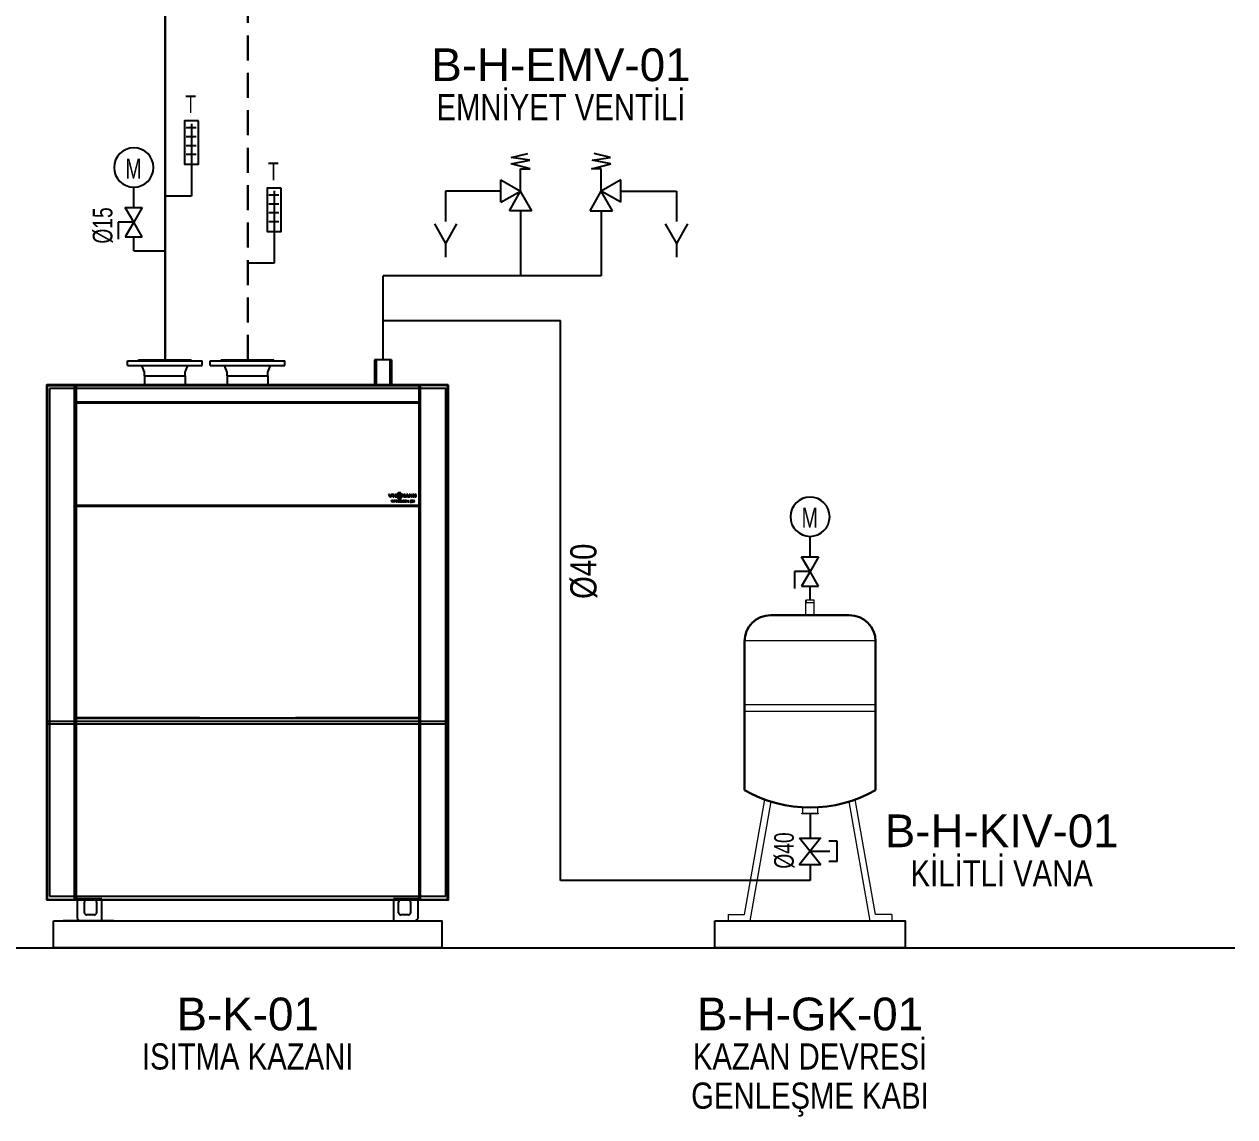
# Model space of a CAD drawing. Header units: centimetres. Extents: x 138114 to 163114, y -131897 to -111897.
# Drawn here: x 149197 to 150121, y -117625 to -116791 of the extents above; entities that cross this region are included whole.
import ezdxf
from ezdxf.enums import TextEntityAlignment as Align

# ---------------------------------------------------------------- set-up
doc = ezdxf.new("R2010")
doc.units = ezdxf.units.CM
doc.header["$LTSCALE"] = 1.5
doc.linetypes.add('DASHED', pattern=[19.05, 12.7, -6.35])
doc.layers.add('T-CIHAZ', color=101, linetype='Continuous', lineweight=30)
doc.layers.add('T-ISITMA', color=1, linetype='Continuous', lineweight=30)
for name, color, linetype in [('T-CIHAZ-NO', 62, 'Continuous'), ('T-TEXT', 85, 'Continuous'), ('T-VANA', 135, 'Continuous'), ('T-VANA-TEXT', 63, 'Continuous')]:
    doc.layers.add(name, color=color, linetype=linetype)
doc.styles.add('ARIAL', font='arial.ttf', dxfattribs={"width": 0.85})
doc.styles.add('ROMANS', font='arial.ttf', dxfattribs={"width": 0.7})
doc.styles.get("Standard").update_dxf_attribs({"font": 'arial.ttf'})

# ---------------------------------------------------------------- blocks, each defined once
blk = doc.blocks.new('A$C1EB272A8')
for p, q in [((5.52, 55.59), (-4.29, 57.9)), ((-5.73, 48.79), (5.63, 51.65)), ((-5.52, 53.94), (5.52, 55.59)), ((5.63, 51.65), (-5.52, 53.94)), ((0, 48.79), (-5.73, 48.79)), ((0, 35.54), (0, 48.79)), ((11.67, 42.15), (0, 35.54)), ((11.67, 28.93), (11.67, 42.15)), ((-6.61, 23.87), (0, 35.54)), ((11.67, 28.93), (0, 35.54)), ((6.61, 23.87), (0, 35.54)), ((11.67, 35.54), (44.65, 35.54)), ((44.65, 35.54), (44.65, 17.5)), ((-6.61, 23.87), (6.61, 23.87)), ((0, 23.87), (0, 0)), ((38.04, 15.98), (44.65, 4.31)), ((51.26, 15.98), (44.65, 4.31)), ((44.65, 4.31), (44.65, -3.81))]:
    blk.add_line(p, q)
blk = doc.blocks.new('trmmtr')
at = {"layer": 'T-VANA'}
for p, q in [((30.5, 65), (21, 65)), ((25.9, 69), (25.9, 0)), ((30.5, 56.5), (21, 56.5)), ((30.5, 48), (21, 48)), ((30.5, 39.5), (21, 39.5)), ((25.9, 0), (0, 0))]:
    blk.add_line(p, q, dxfattribs=at)
blk.add_lwpolyline([(32.5, 71.8), (19.2, 71.8), (19.2, 30.3), (32.5, 30.3)], close=True, dxfattribs=at)
at = {"layer": 'T-VANA', "style": 'ROMANS', "width": 0.7}
blk.add_text('T', height=17, dxfattribs=at).set_placement((20.1, 79.2))
blk = doc.blocks.new('gfdbfcg vf')
for p, q in [((0, 33.05), (0, 48.62)), ((-6.5, 33.05), (0, 21.79)), ((6.5, 33.05), (-6.5, 33.05)), ((0, 21.79), (6.5, 33.05)), ((-6.5, 10.54), (0, 21.79)), ((0, 21.79), (6.5, 10.54)), ((0, 21.79), (11.91, 21.79)), ((11.91, 21.79), (11.91, 8.78)), ((6.5, 10.54), (-6.5, 10.54)), ((0, 0), (0, 10.54))]:
    blk.add_line(p, q)
blk.add_circle((0, 63.64), 15.02)
at = {"style": 'ROMANS', "text_generation_flag": 4, "width": 0.7}
blk.add_text('M', height=15.31, rotation=180, dxfattribs=at).set_placement((6.46, 55.14))
blk = doc.blocks.new('UÖGYYNDBFGDVS')
at = {"color": 253, "lineweight": 18}
for p, q in [((0, 9.48), (-3.27, 9.48)), ((-3.27, 0), (-3.27, 9.48)), ((1.57, 9.48), (-3.27, 9.48)), ((-2.94, 9.48), (-3.27, 8.91)), ((-3.14, 11.53), (-3.25, 11.43)), ((1.56, 11.43), (-3.25, 11.43)), ((-3.25, 9.48), (-3.25, 11.43)), ((1.51, 11.53), (-3.14, 11.53)), ((-2.94, 11.53), (-2.94, 11.43)), ((-2.94, 11.43), (-2.94, 9.48)), ((1.41, 9.48), (-2.94, 9.48)), ((3.27, 9.48), (0, 9.48)), ((3.14, 11.53), (1.51, 11.53)), ((3.25, 11.43), (1.56, 11.43)), ((3.27, 9.48), (1.57, 9.48)), ((2.94, 11.53), (2.94, 11.43)), ((2.94, 11.43), (2.94, 9.48)), ((2.94, 9.48), (3.27, 8.91)), ((3.14, 11.53), (3.25, 11.43)), ((3.25, 9.48), (3.25, 11.43)), ((3.27, 0), (3.27, 9.48)), ((50, -19.54), (-50, -19.54)), ((50, -68.42), (-50, -68.42)), ((50, -73.42), (-50, -73.42)), ((-50, -228.4), (-34.58, -140.7)), ((-45.8, -233.4), (-29.79, -142.32)), ((-5.65, -146.84), (-5.65, -151.07)), ((5.65, -146.84), (5.65, -151.07)), ((45.8, -233.4), (29.79, -142.32)), ((50, -228.4), (34.58, -140.7)), ((-62.53, -228.4), (-62.53, -233.4)), ((-62.53, -228.4), (-50, -228.4)), ((62.53, -228.4), (50, -228.4)), ((62.53, -228.4), (62.53, -233.4)), ((-62.53, -233.4), (-45.8, -233.4)), ((62.53, -233.4), (45.8, -233.4))]:
    blk.add_line(p, q, dxfattribs=at)
for p, q in [((30, 0), (-30, 0)), ((-50, -20), (-50, -133.51)), ((50, -20), (50, -133.51))]:
    blk.add_line(p, q)
blk.add_lwpolyline([(-6.26, -151.07), (6.26, -151.07), (6.26, -151.73), (-6.26, -151.73)], close=True, dxfattribs=at)
for centre, radius, start, end in [((-30, -20), 20, 90, 180), ((30, -20), 20, 0, 90), ((0, -46.42), 100.42, 240.13926, 299.86074)]:
    blk.add_arc(centre, radius, start, end)
blk = doc.blocks.new('A$C538C06E0')
at = {"ltscale": 0.2}
for p, q in [((3.4, 31.1), (26.6, 31.1)), ((3.4, 31.1), (3.4, 21.4)), ((26.6, 31.1), (26.6, 21.4)), ((15, 0), (15, 22.6))]:
    blk.add_line(p, q, dxfattribs=at)
blk.add_lwpolyline([(30, -12), (30, 12), (0, -12), (0, 12)], close=True)
blk = doc.blocks.new('A$C622B0F86')
for p, q in [((0, 0.2203), (0, 0.3241)), ((-0.0433, 0.2203), (0, 0.1453)), ((0.0433, 0.2203), (-0.0433, 0.2203)), ((0, 0.1453), (0.0433, 0.2203)), ((-0.0433, 0.0703), (0, 0.1453)), ((0, 0.1453), (0.0433, 0.0703)), ((0, 0.1453), (0.0794, 0.1453)), ((0.0794, 0.1453), (0.0794, 0.0586)), ((0.0433, 0.0703), (-0.0433, 0.0703)), ((0, 0), (0, 0.0703))]:
    blk.add_line(p, q)
blk.add_circle((0, 0.4243), 0.1001)
at = {"style": 'ROMANS', "text_generation_flag": 4, "width": 0.7}
blk.add_text('M', height=0.1021, rotation=180, dxfattribs=at).set_placement((0.0431, 0.3676))
blk = doc.blocks.new('A$C7E5C2832')
at = {"layer": 'T-VANA', "xscale": 1.5, "yscale": 1.5, "zscale": 1.5}
blk.add_blockref('A$C622B0F86', (0, 0), dxfattribs=at)
blk = doc.blocks.new('JNESRT')
at = {"color": 253, "lineweight": 25}
for p, q in [((-91.57, 423.95), (-91.57, 427.48)), ((-91.57, 427.48), (-34.65, 427.48)), ((-83.17, 427.48), (-83.17, 428.29)), ((-83.17, 428.29), (-43.05, 428.29)), ((-83.17, 427.48), (-83.17, 427.48)), ((-69.65, 428.29), (-65.99, 428.29)), ((-65.99, 428.29), (-63.11, 428.29)), ((-63.11, 428.29), (-60.22, 428.29)), ((-60.22, 428.29), (-56.56, 428.29)), ((-43.05, 427.48), (-43.05, 428.29)), ((-43.05, 427.48), (-43.05, 427.48)), ((-34.65, 423.95), (-34.65, 427.48)), ((-28.46, 423.95), (-28.46, 427.48)), ((-28.46, 427.48), (28.46, 427.48)), ((-20.06, 427.48), (-20.06, 428.29)), ((-20.06, 428.29), (20.06, 428.29)), ((-20.06, 427.48), (-20.06, 427.48)), ((-6.55, 428.29), (-2.89, 428.29)), ((-2.89, 428.29), (0, 428.29)), ((0, 428.29), (2.89, 428.29)), ((2.89, 428.29), (6.55, 428.29)), ((20.06, 427.48), (20.06, 428.29)), ((20.06, 427.48), (20.06, 427.48)), ((28.46, 423.95), (28.46, 427.48)), ((96.86, 428.29), (96.86, 408.77)), ((109.95, 428.29), (96.86, 428.29)), ((98.11, 428.29), (98.11, 408.77)), ((108.7, 428.29), (108.7, 408.77)), ((109.95, 428.29), (109.95, 408.77)), ((-91.57, 423.95), (-34.65, 423.95)), ((-81.84, 423.95), (-81.84, 423.95)), ((-78.6, 418.8), (-80.73, 423.95)), ((-78.6, 416.09), (-78.6, 418.8)), ((-78.6, 416.09), (-47.62, 416.09)), ((-78.6, 416.09), (-78.6, 409.32)), ((-76.96, 423.95), (-76.96, 423.95)), ((-49.25, 423.95), (-49.25, 423.95)), ((-47.62, 418.8), (-45.49, 423.95)), ((-47.62, 416.09), (-47.62, 418.8)), ((-47.62, 416.09), (-47.62, 409.32)), ((-44.38, 423.95), (-44.38, 423.95)), ((-28.46, 423.95), (28.46, 423.95)), ((-18.73, 423.95), (-18.73, 423.95)), ((-15.49, 418.8), (-17.62, 423.95)), ((-15.49, 416.09), (-15.49, 418.8)), ((-15.49, 416.09), (15.49, 416.09)), ((-15.49, 416.09), (-15.49, 409.32)), ((-13.85, 423.95), (-13.85, 423.95)), ((13.85, 423.95), (13.85, 423.95)), ((15.49, 418.8), (17.62, 423.95)), ((15.49, 416.09), (15.49, 418.8)), ((15.49, 416.09), (15.49, 409.32)), ((18.73, 423.95), (18.73, 423.95)), ((-153.15, 409.32), (-152.61, 408.77)), ((-152.61, 15.99), (-152.61, 408.77)), ((-152.61, 408.77), (-131.47, 408.77)), ((-132.01, 409.32), (-131.47, 408.77)), ((-132.01, 15.99), (-132.01, 409.32)), ((-131.47, 408.77), (-130.93, 409.32)), ((-131.47, 408.77), (-131.47, 15.99)), ((-131.47, 408.77), (-17.41, 408.77)), ((-131.47, 15.99), (-131.47, 408.77)), ((-130.93, 409.32), (-130.93, 396.31)), ((-80.52, 408.77), (-45.69, 408.77)), ((-78.6, 409.32), (-78.6, 408.77)), ((-58.03, 408.77), (-58.03, 409.32)), ((-47.62, 409.32), (-47.62, 408.77)), ((-17.41, 408.77), (17.41, 408.77)), ((-15.49, 409.32), (-15.49, 408.77)), ((5.08, 408.77), (5.08, 409.32)), ((15.49, 409.32), (15.49, 408.77)), ((17.41, 408.77), (131.47, 408.77)), ((130.93, 409.32), (131.47, 408.77)), ((130.93, 396.31), (130.93, 409.32)), ((132.01, 409.32), (131.47, 408.77)), ((152.61, 408.77), (131.47, 408.77)), ((131.47, 408.77), (131.47, 15.99)), ((131.47, 408.77), (131.47, 15.99)), ((132.01, 15.99), (132.01, 409.32)), ((153.15, 409.32), (152.61, 408.77)), ((152.61, 15.99), (152.61, 408.77)), ((-151.28, 406.4), (-151.28, 152.14)), ((151.28, 406.4), (-151.28, 406.4)), ((151.28, 152.14), (151.28, 406.4)), ((-130.93, 396.31), (-131.47, 395.76)), ((-131.47, 395.76), (-130.93, 395.22)), ((-131.47, 395.76), (131.47, 395.76)), ((-130.93, 396.31), (130.93, 396.31)), ((-130.93, 395.22), (-130.93, 317.35)), ((130.93, 395.22), (-130.93, 395.22)), ((131.47, 395.76), (130.93, 396.31)), ((130.93, 395.22), (131.47, 395.76)), ((130.93, 317.35), (130.93, 395.22)), ((108.44, 325.64), (107.55, 325.64)), ((107.55, 325.64), (108.63, 323.65)), ((109.07, 324.36), (108.44, 325.64)), ((108.63, 323.65), (109.52, 323.65)), ((109.72, 325.64), (109.07, 324.36)), ((109.52, 323.65), (110.57, 325.64)), ((110.57, 325.64), (109.72, 325.64)), ((110.89, 325.64), (110.89, 323.65)), ((111.64, 325.64), (110.89, 325.64)), ((110.89, 323.65), (111.64, 323.65)), ((111.64, 323.65), (111.64, 325.64)), ((114.41, 325.64), (112.32, 325.64)), ((112.32, 325.64), (112.32, 323.65)), ((112.32, 323.65), (114.48, 323.65)), ((113.04, 324.91), (113.04, 325.15)), ((113.04, 325.15), (114.41, 325.15)), ((114.17, 324.91), (113.04, 324.91)), ((113.04, 324.19), (113.04, 324.46)), ((113.04, 324.46), (114.17, 324.46)), ((114.48, 324.19), (113.04, 324.19)), ((114.17, 324.46), (114.17, 324.91)), ((114.41, 325.15), (114.41, 325.64)), ((114.48, 323.65), (114.48, 324.19)), ((116.38, 325.33), (114.76, 325.33)), ((114.76, 325.33), (114.76, 324.77)), ((114.76, 324.77), (116.47, 324.77)), ((117.06, 326.85), (115.37, 326.85)), ((115.37, 325.56), (116.38, 325.56)), ((117.06, 324.46), (115.37, 324.46)), ((115.47, 326.32), (117.06, 326.32)), ((116.47, 326.09), (115.47, 326.09)), ((115.47, 323.92), (117.06, 323.92)), ((116.47, 323.69), (115.47, 323.69)), ((117.06, 326.32), (117.06, 326.85)), ((117.06, 323.92), (117.06, 324.46)), ((118.57, 325.64), (117.54, 325.64)), ((117.54, 325.64), (117.54, 323.65)), ((117.54, 323.65), (118.22, 323.65)), ((118.22, 323.65), (118.22, 324.71)), ((118.22, 324.71), (118.68, 323.65)), ((118.92, 324.75), (118.57, 325.64)), ((118.68, 323.65), (119.15, 323.65)), ((119.27, 325.64), (118.92, 324.75)), ((119.15, 323.65), (119.64, 324.77)), ((120.28, 325.64), (119.27, 325.64)), ((119.64, 324.77), (119.64, 323.65)), ((119.64, 323.65), (120.28, 323.65)), ((120.28, 323.65), (120.28, 325.64)), ((121.42, 325.64), (120.41, 323.65)), ((120.41, 323.65), (121.22, 323.65)), ((121.22, 323.65), (121.41, 324)), ((121.41, 324), (122.26, 324)), ((122.26, 325.64), (121.42, 325.64)), ((121.59, 324.53), (121.83, 324.98)), ((122.08, 324.53), (121.59, 324.53)), ((121.83, 324.98), (122.08, 324.53)), ((123.26, 323.65), (122.26, 325.64)), ((122.26, 324), (122.45, 323.65)), ((122.45, 323.65), (123.26, 323.65)), ((124.22, 325.64), (123.47, 325.64)), ((123.47, 325.64), (123.47, 323.65)), ((123.47, 323.65), (124.22, 323.65)), ((125.07, 324.65), (124.22, 325.64)), ((124.22, 324.66), (125.06, 323.65)), ((124.22, 323.65), (124.22, 324.66)), ((125.06, 323.65), (125.8, 323.65)), ((125.8, 325.64), (125.07, 325.64)), ((125.07, 325.64), (125.07, 324.65)), ((125.8, 323.65), (125.8, 325.64)), ((127.15, 325.64), (126.4, 325.64)), ((126.4, 325.64), (126.4, 323.65)), ((126.4, 323.65), (127.15, 323.65)), ((128.01, 324.65), (127.15, 325.64)), ((127.15, 324.66), (128, 323.65)), ((127.15, 323.65), (127.15, 324.66)), ((128, 323.65), (128.73, 323.65)), ((128.73, 325.64), (128.01, 325.64)), ((128.01, 325.64), (128.01, 324.65)), ((128.73, 323.65), (128.73, 325.64)), ((-131.47, 316.81), (-130.93, 317.35)), ((-131.47, 316.81), (131.47, 316.81)), ((-130.93, 316.27), (-131.47, 316.81)), ((-130.93, 317.35), (130.93, 317.35)), ((130.93, 316.27), (-130.93, 316.27)), ((-130.93, 316.27), (-130.93, 155.64)), ((109.87, 321.09), (110.05, 321.09)), ((110.34, 319.62), (109.87, 321.09)), ((110.05, 321.09), (110.43, 319.94)), ((110.52, 319.62), (110.34, 319.62)), ((110.43, 319.94), (110.76, 321.09)), ((110.94, 321.09), (110.52, 319.62)), ((110.76, 321.09), (110.94, 321.09)), ((111.24, 321.09), (111.41, 321.09)), ((111.24, 319.62), (111.24, 321.09)), ((111.41, 319.62), (111.24, 319.62)), ((111.41, 321.09), (111.41, 319.62)), ((111.83, 321.1), (112.93, 321.1)), ((111.83, 320.91), (111.83, 321.1)), ((112.27, 320.91), (111.83, 320.91)), ((112.27, 319.62), (112.27, 320.91)), ((112.45, 319.62), (112.27, 319.62)), ((112.45, 320.91), (112.45, 319.62)), ((112.93, 320.91), (112.45, 320.91)), ((112.93, 321.1), (112.93, 320.91)), ((113.16, 320.41), (113.17, 320.46)), ((113.16, 320.36), (113.16, 320.41)), ((113.16, 320.32), (113.16, 320.36)), ((113.16, 320.26), (113.16, 320.32)), ((113.17, 320.21), (113.16, 320.26)), ((113.17, 320.52), (113.18, 320.57)), ((113.17, 320.46), (113.17, 320.52)), ((113.18, 320.16), (113.17, 320.21)), ((113.18, 320.57), (113.19, 320.62)), ((113.19, 320.11), (113.18, 320.16)), ((113.19, 320.62), (113.2, 320.66)), ((113.2, 320.06), (113.19, 320.11)), ((113.2, 320.66), (113.22, 320.71)), ((113.22, 320.02), (113.2, 320.06)), ((113.22, 320.71), (113.24, 320.76)), ((113.24, 319.97), (113.22, 320.02)), ((113.24, 320.76), (113.26, 320.8)), ((113.26, 319.93), (113.24, 319.97)), ((113.26, 320.8), (113.28, 320.84)), ((113.28, 319.89), (113.26, 319.93)), ((113.28, 320.84), (113.3, 320.87)), ((113.31, 319.85), (113.28, 319.89)), ((113.3, 320.87), (113.33, 320.92)), ((113.34, 319.81), (113.31, 319.85)), ((113.33, 320.92), (113.37, 320.96)), ((113.34, 320.47), (113.35, 320.52)), ((113.34, 320.41), (113.34, 320.47)), ((113.34, 320.36), (113.34, 320.41)), ((113.34, 320.3), (113.34, 320.36)), ((113.34, 320.25), (113.34, 320.3)), ((113.35, 320.2), (113.34, 320.25)), ((113.37, 319.77), (113.34, 319.81)), ((113.35, 320.52), (113.36, 320.57)), ((113.36, 320.15), (113.35, 320.2)), ((113.36, 320.57), (113.37, 320.62)), ((113.37, 320.1), (113.36, 320.15)), ((113.37, 320.96), (113.4, 321)), ((113.37, 320.62), (113.38, 320.66)), ((113.39, 320.05), (113.37, 320.1)), ((113.41, 319.73), (113.37, 319.77)), ((113.38, 320.66), (113.4, 320.71)), ((113.41, 320.01), (113.39, 320.05)), ((113.4, 321), (113.44, 321.03)), ((113.4, 320.71), (113.42, 320.75)), ((113.43, 319.98), (113.41, 320.01)), ((113.45, 319.7), (113.41, 319.73)), ((113.42, 320.75), (113.45, 320.8)), ((113.42, 320.75), (113.42, 320.75)), ((113.46, 319.93), (113.43, 319.98)), ((113.44, 321.03), (113.48, 321.05)), ((113.45, 320.8), (113.48, 320.84)), ((113.49, 319.68), (113.45, 319.7)), ((113.49, 319.89), (113.46, 319.93)), ((113.48, 321.05), (113.52, 321.08)), ((113.48, 320.84), (113.52, 320.87)), ((113.53, 319.86), (113.49, 319.89)), ((113.53, 319.66), (113.49, 319.68)), ((113.52, 321.08), (113.56, 321.09)), ((113.52, 320.87), (113.56, 320.9)), ((113.57, 319.84), (113.53, 319.86)), ((113.57, 319.64), (113.53, 319.66)), ((113.56, 321.09), (113.61, 321.1)), ((113.56, 320.9), (113.6, 320.91)), ((113.61, 319.82), (113.57, 319.84)), ((113.62, 319.63), (113.57, 319.64)), ((113.6, 320.91), (113.64, 320.93)), ((113.61, 321.1), (113.65, 321.11)), ((113.66, 319.81), (113.61, 319.82)), ((113.67, 319.62), (113.62, 319.63)), ((113.64, 320.93), (113.69, 320.93)), ((113.65, 321.11), (113.69, 321.11)), ((113.71, 319.8), (113.66, 319.81)), ((113.71, 319.62), (113.67, 319.62)), ((113.69, 321.11), (113.74, 321.11)), ((113.69, 320.93), (113.72, 320.93)), ((113.76, 319.8), (113.71, 319.8)), ((113.76, 319.62), (113.71, 319.62)), ((113.72, 320.93), (113.76, 320.92)), ((113.74, 321.11), (113.79, 321.1)), ((113.76, 320.92), (113.81, 320.91)), ((113.81, 319.81), (113.76, 319.8)), ((113.81, 319.63), (113.76, 319.62)), ((113.79, 321.1), (113.83, 321.09)), ((113.81, 320.91), (113.85, 320.89)), ((113.85, 319.83), (113.81, 319.81)), ((113.85, 319.64), (113.81, 319.63)), ((113.83, 321.09), (113.88, 321.08)), ((113.85, 320.89), (113.89, 320.86)), ((113.89, 319.85), (113.85, 319.83)), ((113.89, 319.65), (113.85, 319.64)), ((113.88, 321.08), (113.92, 321.05)), ((113.89, 320.86), (113.92, 320.83)), ((113.93, 319.89), (113.89, 319.85)), ((113.94, 319.67), (113.89, 319.65)), ((113.92, 321.05), (113.96, 321.03)), ((113.92, 320.83), (113.96, 320.79)), ((113.96, 319.92), (113.93, 319.89)), ((113.98, 319.7), (113.94, 319.67)), ((113.96, 321.03), (114, 321)), ((113.96, 320.79), (113.99, 320.75)), ((114, 319.97), (113.96, 319.92)), ((114.01, 319.73), (113.98, 319.7)), ((113.99, 320.75), (113.99, 320.74)), ((113.99, 320.74), (114.01, 320.7)), ((114, 321), (114.03, 320.97)), ((114.02, 320.02), (114, 319.97)), ((114.01, 320.7), (114.03, 320.66)), ((114.05, 319.76), (114.01, 319.73)), ((114.04, 320.06), (114.02, 320.02)), ((114.03, 320.97), (114.07, 320.93)), ((114.03, 320.66), (114.05, 320.62)), ((114.05, 320.1), (114.04, 320.06)), ((114.05, 320.62), (114.06, 320.57)), ((114.06, 320.15), (114.05, 320.1)), ((114.08, 319.8), (114.05, 319.76)), ((114.06, 320.57), (114.07, 320.52)), ((114.07, 320.2), (114.06, 320.15)), ((114.07, 320.93), (114.1, 320.89)), ((114.07, 320.52), (114.08, 320.47)), ((114.08, 320.25), (114.07, 320.2)), ((114.08, 320.47), (114.08, 320.41)), ((114.08, 320.41), (114.09, 320.36)), ((114.09, 320.36), (114.08, 320.31)), ((114.08, 320.31), (114.08, 320.25)), ((114.12, 319.85), (114.08, 319.8)), ((114.1, 320.89), (114.11, 320.87)), ((114.11, 320.87), (114.14, 320.83)), ((114.14, 319.88), (114.12, 319.85)), ((114.14, 320.83), (114.16, 320.79)), ((114.16, 319.92), (114.14, 319.88)), ((114.16, 320.79), (114.18, 320.75)), ((114.18, 319.96), (114.16, 319.92)), ((114.18, 320.75), (114.2, 320.7)), ((114.2, 320), (114.18, 319.96)), ((114.2, 320.7), (114.22, 320.66)), ((114.22, 320.05), (114.2, 320)), ((114.22, 320.66), (114.23, 320.61)), ((114.23, 320.1), (114.22, 320.05)), ((114.23, 320.61), (114.24, 320.56)), ((114.24, 320.15), (114.23, 320.1)), ((114.24, 320.56), (114.25, 320.51)), ((114.25, 320.2), (114.24, 320.15)), ((114.25, 320.51), (114.26, 320.46)), ((114.26, 320.25), (114.25, 320.2)), ((114.26, 320.46), (114.26, 320.4)), ((114.26, 320.4), (114.26, 320.36)), ((114.26, 320.36), (114.26, 320.3)), ((114.26, 320.3), (114.26, 320.25)), ((114.52, 320.44), (114.53, 320.5)), ((114.52, 320.38), (114.52, 320.44)), ((114.52, 320.34), (114.52, 320.38)), ((114.53, 320.28), (114.52, 320.34)), ((114.53, 320.55), (114.54, 320.6)), ((114.53, 320.5), (114.53, 320.55)), ((114.53, 320.23), (114.53, 320.28)), ((114.54, 320.17), (114.53, 320.23)), ((114.54, 320.6), (114.55, 320.65)), ((114.55, 320.12), (114.54, 320.17)), ((114.55, 320.65), (114.56, 320.7)), ((114.56, 320.08), (114.55, 320.12)), ((114.56, 320.7), (114.58, 320.75)), ((114.57, 320.03), (114.56, 320.08)), ((114.59, 319.98), (114.57, 320.03)), ((114.58, 320.75), (114.6, 320.79)), ((114.61, 319.94), (114.59, 319.98)), ((114.6, 320.79), (114.62, 320.83)), ((114.63, 319.9), (114.61, 319.94)), ((114.62, 320.83), (114.64, 320.87)), ((114.66, 319.86), (114.63, 319.9)), ((114.64, 320.87), (114.66, 320.91)), ((114.66, 320.91), (114.69, 320.94)), ((114.68, 319.82), (114.66, 319.86)), ((114.7, 319.81), (114.68, 319.82)), ((114.69, 320.94), (114.7, 320.95)), ((114.7, 320.44), (114.69, 320.38)), ((114.69, 320.38), (114.7, 320.32)), ((114.7, 320.95), (114.74, 320.99)), ((114.71, 320.55), (114.7, 320.5)), ((114.7, 320.5), (114.7, 320.44)), ((114.7, 320.32), (114.7, 320.27)), ((114.7, 320.27), (114.71, 320.21)), ((114.73, 319.77), (114.7, 319.81)), ((114.72, 320.6), (114.71, 320.55)), ((114.71, 320.21), (114.72, 320.16)), ((114.73, 320.65), (114.72, 320.6)), ((114.72, 320.16), (114.73, 320.12)), ((114.75, 320.69), (114.73, 320.65)), ((114.73, 320.12), (114.75, 320.07)), ((114.77, 319.73), (114.73, 319.77)), ((114.74, 320.99), (114.78, 321.02)), ((114.76, 320.73), (114.75, 320.69)), ((114.75, 320.07), (114.77, 320.03)), ((116.38, 322.94), (114.76, 322.94)), ((114.76, 322.94), (114.76, 322.38)), ((114.76, 322.38), (116.47, 322.38)), ((114.79, 320.77), (114.76, 320.73)), ((114.77, 320.03), (114.79, 319.99)), ((114.81, 319.7), (114.77, 319.73)), ((114.78, 321.02), (114.82, 321.05)), ((114.81, 320.8), (114.79, 320.77)), ((114.79, 319.99), (114.8, 319.96)), ((114.8, 319.96), (114.84, 319.92)), ((114.83, 320.83), (114.81, 320.8)), ((114.85, 319.68), (114.81, 319.7)), ((114.82, 321.05), (114.86, 321.07)), ((114.87, 320.87), (114.83, 320.83)), ((114.84, 319.92), (114.87, 319.88)), ((114.89, 319.66), (114.85, 319.68)), ((114.86, 321.07), (114.91, 321.09)), ((114.91, 320.89), (114.87, 320.87)), ((114.87, 319.88), (114.91, 319.85)), ((114.93, 319.64), (114.89, 319.66)), ((114.91, 321.09), (114.95, 321.1)), ((114.95, 320.91), (114.91, 320.89)), ((114.91, 319.85), (114.95, 319.83)), ((114.98, 319.63), (114.93, 319.64)), ((114.95, 321.1), (115, 321.11)), ((115, 320.93), (114.95, 320.91)), ((114.95, 319.83), (115, 319.81)), ((115.03, 319.62), (114.98, 319.63)), ((115, 321.11), (115.05, 321.11)), ((115.05, 320.93), (115, 320.93)), ((115, 319.81), (115.04, 319.8)), ((115.08, 319.62), (115.03, 319.62)), ((115.04, 319.8), (115.08, 319.8)), ((115.05, 321.11), (115.11, 321.11)), ((115.07, 320.93), (115.05, 320.93)), ((115.12, 320.92), (115.07, 320.93)), ((115.08, 319.8), (115.13, 319.8)), ((115.08, 319.62), (115.08, 319.62)), ((115.13, 319.62), (115.08, 319.62)), ((115.11, 321.11), (115.16, 321.1)), ((115.17, 320.92), (115.12, 320.92)), ((115.13, 319.8), (115.18, 319.81)), ((115.19, 319.63), (115.13, 319.62)), ((115.16, 321.1), (115.21, 321.1)), ((115.22, 320.9), (115.17, 320.92)), ((115.18, 319.81), (115.22, 319.83)), ((115.24, 319.64), (115.19, 319.63)), ((115.21, 321.1), (115.26, 321.08)), ((115.26, 320.87), (115.22, 320.9)), ((115.22, 319.83), (115.26, 319.85)), ((115.28, 319.65), (115.24, 319.64)), ((115.26, 321.08), (115.3, 321.07)), ((115.3, 320.84), (115.26, 320.87)), ((115.26, 319.85), (115.3, 319.88)), ((115.32, 319.67), (115.28, 319.65)), ((115.3, 321.07), (115.3, 321.06)), ((115.3, 321.06), (115.34, 321.04)), ((115.33, 320.79), (115.3, 320.84)), ((115.3, 319.88), (115.34, 319.91)), ((115.34, 319.68), (115.32, 319.67)), ((115.34, 320.78), (115.33, 320.79)), ((115.34, 321.04), (115.38, 321.01)), ((115.51, 320.78), (115.34, 320.78)), ((115.34, 319.91), (115.38, 319.95)), ((115.38, 319.7), (115.34, 319.68)), ((115.37, 323.16), (116.38, 323.16)), ((115.38, 321.01), (115.41, 320.98)), ((115.38, 319.95), (115.4, 319.97)), ((115.42, 319.73), (115.38, 319.7)), ((115.4, 319.97), (115.42, 319.98)), ((115.41, 320.98), (115.44, 320.93)), ((115.42, 319.98), (115.58, 319.98)), ((115.45, 319.77), (115.42, 319.73)), ((115.44, 320.93), (115.47, 320.89)), ((115.49, 319.81), (115.45, 319.77)), ((115.47, 320.89), (115.48, 320.88)), ((115.48, 320.88), (115.51, 320.78)), ((115.53, 319.85), (115.49, 319.81)), ((115.54, 319.86), (115.53, 319.85)), ((115.58, 319.98), (115.54, 319.86)), ((115.85, 321.1), (116.46, 321.1)), ((115.85, 319.62), (115.85, 321.1)), ((116.02, 319.62), (115.85, 319.62)), ((116.02, 320.45), (116.02, 320.92)), ((116.02, 320.92), (116.46, 320.92)), ((116.54, 320.45), (116.02, 320.45)), ((116.02, 320.27), (116.02, 319.62)), ((116.3, 320.27), (116.02, 320.27)), ((116.76, 319.62), (116.3, 320.27)), ((116.46, 321.1), (116.52, 321.09)), ((116.46, 320.92), (116.5, 320.92)), ((116.5, 320.92), (116.55, 320.91)), ((116.52, 321.09), (116.57, 321.09)), ((116.52, 320.27), (116.97, 319.62)), ((116.55, 320.27), (116.52, 320.27)), ((116.58, 320.46), (116.54, 320.45)), ((116.55, 320.91), (116.59, 320.89)), ((116.6, 320.27), (116.55, 320.27)), ((116.57, 321.09), (116.61, 321.07)), ((116.63, 320.49), (116.58, 320.46)), ((116.59, 320.89), (116.63, 320.86)), ((116.64, 320.29), (116.6, 320.27)), ((116.61, 321.07), (116.66, 321.05)), ((116.63, 320.86), (116.67, 320.82)), ((116.67, 320.53), (116.63, 320.49)), ((116.69, 320.31), (116.64, 320.29)), ((116.66, 321.05), (116.7, 321.03)), ((116.67, 320.82), (116.69, 320.78)), ((116.69, 320.57), (116.67, 320.53)), ((116.69, 320.78), (116.7, 320.73)), ((116.7, 320.62), (116.69, 320.57)), ((116.73, 320.34), (116.69, 320.31)), ((116.7, 321.03), (116.74, 321)), ((116.7, 320.73), (116.71, 320.68)), ((116.71, 320.68), (116.7, 320.62)), ((116.76, 320.36), (116.73, 320.34)), ((116.74, 321), (116.75, 320.99)), ((116.75, 320.99), (116.79, 320.95)), ((116.79, 320.39), (116.76, 320.36)), ((116.97, 319.62), (116.76, 319.62)), ((116.79, 320.95), (116.82, 320.91)), ((116.82, 320.43), (116.79, 320.39)), ((116.82, 320.91), (116.84, 320.87)), ((116.84, 320.47), (116.82, 320.43)), ((116.84, 320.87), (116.86, 320.83)), ((116.86, 320.52), (116.84, 320.47)), ((116.86, 320.83), (116.87, 320.78)), ((116.87, 320.57), (116.86, 320.52)), ((116.87, 320.78), (116.88, 320.73)), ((116.88, 320.62), (116.87, 320.57)), ((116.88, 320.73), (116.88, 320.67)), ((116.88, 320.67), (116.88, 320.62)), ((117.14, 320.41), (117.15, 320.46)), ((117.14, 320.36), (117.14, 320.41)), ((117.14, 320.32), (117.14, 320.36)), ((117.15, 320.26), (117.14, 320.32)), ((117.15, 320.52), (117.16, 320.57)), ((117.15, 320.46), (117.15, 320.52)), ((117.15, 320.21), (117.15, 320.26)), ((117.16, 320.16), (117.15, 320.21)), ((117.16, 320.57), (117.17, 320.62)), ((117.17, 320.11), (117.16, 320.16)), ((117.17, 320.62), (117.19, 320.66)), ((117.19, 320.06), (117.17, 320.11)), ((117.19, 320.66), (117.2, 320.71)), ((117.2, 320.02), (117.19, 320.06)), ((117.2, 320.71), (117.22, 320.76)), ((117.22, 319.97), (117.2, 320.02)), ((117.22, 320.76), (117.24, 320.8)), ((117.24, 319.93), (117.22, 319.97)), ((117.24, 320.8), (117.26, 320.84)), ((117.27, 319.89), (117.24, 319.93)), ((117.26, 320.84), (117.28, 320.87)), ((117.29, 319.85), (117.27, 319.89)), ((117.28, 320.87), (117.32, 320.92)), ((117.32, 319.81), (117.29, 319.85)), ((117.32, 320.92), (117.35, 320.96)), ((117.32, 320.47), (117.33, 320.52)), ((117.32, 320.41), (117.32, 320.47)), ((117.32, 320.36), (117.32, 320.41)), ((117.32, 320.3), (117.32, 320.36)), ((117.32, 320.25), (117.32, 320.3)), ((117.33, 320.2), (117.32, 320.25)), ((117.36, 319.77), (117.32, 319.81)), ((117.33, 320.52), (117.34, 320.57)), ((117.34, 320.15), (117.33, 320.2)), ((117.34, 320.57), (117.35, 320.62)), ((117.36, 320.1), (117.34, 320.15)), ((117.35, 320.96), (117.39, 321)), ((117.35, 320.62), (117.37, 320.66)), ((117.37, 320.05), (117.36, 320.1)), ((117.39, 319.73), (117.36, 319.77)), ((117.37, 320.66), (117.38, 320.71)), ((117.39, 320.01), (117.37, 320.05)), ((117.38, 320.71), (117.4, 320.75)), ((117.39, 321), (117.42, 321.03)), ((117.41, 319.98), (117.39, 320.01)), ((117.43, 319.7), (117.39, 319.73)), ((117.4, 320.75), (117.41, 320.75)), ((117.41, 320.75), (117.44, 320.8)), ((117.44, 319.93), (117.41, 319.98)), ((117.42, 321.03), (117.46, 321.05)), ((117.47, 319.68), (117.43, 319.7)), ((117.44, 320.8), (117.47, 320.84)), ((117.48, 319.89), (117.44, 319.93)), ((117.46, 321.05), (117.5, 321.08)), ((117.47, 320.84), (117.5, 320.87)), ((117.51, 319.66), (117.47, 319.68)), ((117.51, 319.86), (117.48, 319.89)), ((117.5, 321.08), (117.55, 321.09)), ((117.5, 320.87), (117.54, 320.9)), ((117.55, 319.84), (117.51, 319.86)), ((117.56, 319.64), (117.51, 319.66)), ((117.54, 320.9), (117.58, 320.91)), ((117.55, 321.09), (117.59, 321.1)), ((117.59, 319.82), (117.55, 319.84)), ((117.6, 319.63), (117.56, 319.64)), ((117.58, 320.91), (117.63, 320.93)), ((117.59, 321.1), (117.64, 321.11)), ((117.64, 319.81), (117.59, 319.82)), ((117.65, 319.62), (117.6, 319.63)), ((117.63, 320.93), (117.67, 320.93)), ((117.64, 321.11), (117.67, 321.11)), ((117.69, 319.8), (117.64, 319.81)), ((117.7, 319.62), (117.65, 319.62)), ((117.67, 321.11), (117.72, 321.11)), ((117.67, 320.93), (117.7, 320.93)), ((117.75, 319.8), (117.69, 319.8)), ((117.7, 320.93), (117.75, 320.92)), ((117.74, 319.62), (117.7, 319.62)), ((117.72, 321.11), (117.77, 321.1)), ((117.79, 319.63), (117.74, 319.62)), ((117.75, 320.92), (117.79, 320.91)), ((117.79, 319.81), (117.75, 319.8)), ((117.77, 321.1), (117.81, 321.09)), ((117.79, 320.91), (117.83, 320.89)), ((117.83, 319.83), (117.79, 319.81)), ((117.83, 319.64), (117.79, 319.63)), ((117.81, 321.09), (117.86, 321.08)), ((117.83, 320.89), (117.87, 320.86)), ((117.87, 319.85), (117.83, 319.83)), ((117.88, 319.65), (117.83, 319.64)), ((117.86, 321.08), (117.9, 321.05)), ((117.87, 320.86), (117.91, 320.83)), ((117.91, 319.89), (117.87, 319.85)), ((117.92, 319.67), (117.88, 319.65)), ((117.9, 321.05), (117.94, 321.03)), ((117.91, 320.83), (117.94, 320.79)), ((117.94, 319.92), (117.91, 319.89)), ((117.96, 319.7), (117.92, 319.67)), ((117.94, 321.03), (117.98, 321)), ((117.94, 320.79), (117.97, 320.74)), ((117.98, 319.97), (117.94, 319.92)), ((118, 319.73), (117.96, 319.7)), ((117.97, 320.74), (117.99, 320.7)), ((117.98, 321), (118.02, 320.97)), ((118, 320.02), (117.98, 319.97)), ((117.99, 320.7), (118.01, 320.66)), ((118.02, 320.06), (118, 320.02)), ((118.03, 319.76), (118, 319.73)), ((118.01, 320.66), (118.03, 320.62)), ((118.02, 320.97), (118.05, 320.93)), ((118.03, 320.1), (118.02, 320.06)), ((118.03, 320.62), (118.04, 320.57)), ((118.05, 320.15), (118.03, 320.1)), ((118.07, 319.8), (118.03, 319.76)), ((118.04, 320.57), (118.05, 320.52)), ((118.05, 320.93), (118.08, 320.89)), ((118.05, 320.52), (118.06, 320.47)), ((118.06, 320.2), (118.05, 320.15)), ((118.06, 320.47), (118.07, 320.41)), ((118.07, 320.31), (118.06, 320.25)), ((118.06, 320.25), (118.06, 320.2)), ((118.07, 320.41), (118.07, 320.36)), ((118.07, 320.36), (118.07, 320.31)), ((118.1, 319.85), (118.07, 319.8)), ((118.08, 320.89), (118.09, 320.87)), ((118.09, 320.87), (118.12, 320.83)), ((118.12, 319.88), (118.1, 319.85)), ((118.12, 320.83), (118.14, 320.79)), ((118.14, 319.92), (118.12, 319.88)), ((118.14, 320.79), (118.16, 320.75)), ((118.16, 319.96), (118.14, 319.92)), ((118.16, 320.75), (118.18, 320.7)), ((118.18, 320), (118.16, 319.96)), ((118.18, 320.7), (118.2, 320.66)), ((118.2, 320.05), (118.18, 320)), ((118.2, 320.66), (118.21, 320.61)), ((118.21, 320.1), (118.2, 320.05)), ((118.21, 320.61), (118.22, 320.56)), ((118.22, 320.15), (118.21, 320.1)), ((118.22, 320.56), (118.23, 320.51)), ((118.23, 320.2), (118.22, 320.15)), ((118.23, 320.51), (118.24, 320.46)), ((118.24, 320.25), (118.23, 320.2)), ((118.24, 320.46), (118.24, 320.4)), ((118.24, 320.4), (118.24, 320.36)), ((118.24, 320.36), (118.24, 320.3)), ((118.24, 320.3), (118.24, 320.25)), ((118.47, 320.02), (118.64, 320.02)), ((118.49, 319.93), (118.47, 320.02)), ((118.5, 319.91), (118.49, 319.93)), ((118.5, 320.79), (118.51, 320.85)), ((118.5, 320.74), (118.5, 320.79)), ((118.5, 320.71), (118.5, 320.74)), ((118.5, 320.67), (118.5, 320.71)), ((118.51, 320.62), (118.5, 320.67)), ((118.53, 319.87), (118.5, 319.91)), ((118.51, 320.85), (118.52, 320.89)), ((118.53, 320.58), (118.51, 320.62)), ((118.52, 320.89), (118.54, 320.93)), ((118.55, 320.54), (118.53, 320.58)), ((118.56, 319.82), (118.53, 319.87)), ((118.54, 320.93), (118.57, 320.97)), ((118.58, 320.5), (118.55, 320.54)), ((118.6, 319.78), (118.56, 319.82)), ((118.57, 320.97), (118.6, 321.01)), ((118.62, 320.47), (118.58, 320.5)), ((118.6, 321.01), (118.64, 321.04)), ((118.63, 319.75), (118.6, 319.78)), ((118.66, 320.44), (118.62, 320.47)), ((118.67, 319.72), (118.63, 319.75)), ((118.64, 321.04), (118.68, 321.06)), ((118.64, 320.02), (118.69, 319.94)), ((118.71, 320.41), (118.66, 320.44)), ((118.68, 320.81), (118.67, 320.77)), ((118.67, 320.77), (118.67, 320.74)), ((118.67, 320.74), (118.67, 320.7)), ((118.67, 320.7), (118.69, 320.66)), ((118.7, 319.69), (118.67, 319.72)), ((118.68, 321.06), (118.72, 321.08)), ((118.69, 320.84), (118.68, 320.81)), ((118.72, 320.87), (118.69, 320.84)), ((118.69, 320.66), (118.72, 320.62)), ((118.69, 319.94), (118.72, 319.9)), ((118.74, 319.67), (118.7, 319.69)), ((118.74, 320.39), (118.71, 320.41)), ((118.72, 321.08), (118.76, 321.1)), ((118.75, 320.9), (118.72, 320.87)), ((118.72, 320.62), (118.76, 320.58)), ((118.72, 319.9), (118.76, 319.87)), ((118.77, 320.38), (118.74, 320.39)), ((118.79, 319.65), (118.74, 319.67)), ((118.79, 320.92), (118.75, 320.9)), ((118.76, 321.1), (118.81, 321.11)), ((118.76, 320.58), (118.8, 320.55)), ((118.76, 319.87), (118.79, 319.85)), ((118.82, 320.36), (118.77, 320.38)), ((118.83, 320.94), (118.79, 320.92)), ((118.79, 319.85), (118.83, 319.83)), ((118.83, 319.64), (118.79, 319.65)), ((118.8, 320.55), (118.84, 320.53)), ((118.81, 321.11), (118.86, 321.12)), ((118.87, 320.34), (118.82, 320.36)), ((118.89, 320.95), (118.83, 320.94)), ((118.83, 319.83), (118.88, 319.81)), ((118.88, 319.63), (118.83, 319.64)), ((118.84, 320.53), (118.88, 320.51)), ((118.86, 321.12), (118.92, 321.12)), ((118.94, 320.31), (118.87, 320.34)), ((118.88, 320.51), (118.94, 320.49)), ((118.88, 319.81), (118.92, 319.8)), ((118.92, 319.62), (118.88, 319.63)), ((118.95, 320.95), (118.89, 320.95)), ((118.92, 321.12), (118.94, 321.13)), ((118.92, 319.8), (118.97, 319.8)), ((118.97, 319.62), (118.92, 319.62)), ((118.94, 321.13), (119, 321.13)), ((118.94, 320.49), (119, 320.47)), ((119.01, 320.28), (118.94, 320.31)), ((119, 320.95), (118.95, 320.95)), ((118.97, 319.8), (119.04, 319.8)), ((119.01, 319.62), (118.97, 319.62)), ((119, 321.13), (119.05, 321.12)), ((119.05, 320.94), (119, 320.95)), ((119, 320.47), (119, 320.46)), ((119, 320.46), (119.07, 320.44)), ((119.1, 320.24), (119.01, 320.28)), ((119.06, 319.62), (119.01, 319.62)), ((119.04, 319.8), (119.09, 319.81)), ((119.05, 321.12), (119.1, 321.11)), ((119.1, 320.93), (119.05, 320.94)), ((119.12, 319.63), (119.06, 319.62)), ((119.07, 320.44), (119.13, 320.42)), ((119.09, 319.81), (119.14, 319.82)), ((119.1, 321.11), (119.15, 321.1)), ((119.15, 320.91), (119.1, 320.93)), ((119.13, 320.23), (119.1, 320.24)), ((119.17, 319.64), (119.12, 319.63)), ((119.13, 320.42), (119.18, 320.4)), ((119.19, 320.2), (119.13, 320.23)), ((119.14, 319.82), (119.19, 319.84)), ((119.15, 321.1), (119.19, 321.08)), ((119.18, 320.88), (119.15, 320.91)), ((119.22, 319.65), (119.17, 319.64)), ((119.21, 320.85), (119.18, 320.88)), ((119.18, 320.4), (119.23, 320.37)), ((119.19, 321.08), (119.23, 321.06)), ((119.23, 320.17), (119.19, 320.2)), ((119.19, 319.84), (119.22, 319.86)), ((119.24, 320.81), (119.21, 320.85)), ((119.22, 319.86), (119.25, 319.88)), ((119.26, 319.67), (119.22, 319.65)), ((119.23, 321.06), (119.24, 321.06)), ((119.23, 320.37), (119.27, 320.36)), ((119.27, 320.14), (119.23, 320.17)), ((119.24, 321.06), (119.29, 321.03)), ((119.26, 320.77), (119.24, 320.81)), ((119.25, 319.88), (119.28, 319.91)), ((119.44, 320.77), (119.26, 320.77)), ((119.3, 319.68), (119.26, 319.67)), ((119.27, 320.36), (119.3, 320.34)), ((119.29, 320.1), (119.27, 320.14)), ((119.28, 319.91), (119.3, 319.95)), ((119.29, 321.03), (119.32, 320.99)), ((119.31, 320.07), (119.29, 320.1)), ((119.3, 320.34), (119.33, 320.32)), ((119.3, 319.95), (119.31, 319.98)), ((119.34, 319.71), (119.3, 319.68)), ((119.31, 320.03), (119.31, 320.07)), ((119.31, 319.98), (119.31, 320.03)), ((119.32, 320.99), (119.36, 320.96)), ((119.33, 320.32), (119.37, 320.29)), ((119.37, 319.73), (119.34, 319.71)), ((119.36, 320.96), (119.38, 320.92)), ((119.37, 320.29), (119.41, 320.25)), ((119.4, 319.76), (119.37, 319.73)), ((119.38, 320.92), (119.41, 320.87)), ((119.42, 319.79), (119.4, 319.76)), ((119.41, 320.87), (119.43, 320.83)), ((119.41, 320.25), (119.44, 320.21)), ((119.44, 319.82), (119.42, 319.79)), ((119.43, 320.83), (119.43, 320.82)), ((119.43, 320.82), (119.44, 320.77)), ((119.44, 320.21), (119.46, 320.17)), ((119.46, 319.86), (119.44, 319.82)), ((119.46, 320.17), (119.48, 320.13)), ((119.47, 319.9), (119.46, 319.86)), ((119.48, 319.94), (119.47, 319.9)), ((119.48, 320.13), (119.49, 320.08)), ((119.49, 319.99), (119.48, 319.94)), ((119.49, 320.08), (119.49, 320.03)), ((119.49, 320.03), (119.49, 319.99)), ((119.71, 320.02), (119.88, 320.02)), ((119.73, 319.93), (119.71, 320.02)), ((119.73, 320.74), (119.74, 320.79)), ((119.73, 320.71), (119.73, 320.74)), ((119.74, 320.67), (119.73, 320.71)), ((119.74, 319.91), (119.73, 319.93)), ((119.74, 320.79), (119.75, 320.85)), ((119.75, 320.62), (119.74, 320.67)), ((119.77, 319.86), (119.74, 319.91)), ((119.75, 320.85), (119.76, 320.89)), ((119.77, 320.58), (119.75, 320.62)), ((119.76, 320.89), (119.78, 320.93)), ((119.79, 320.54), (119.77, 320.58)), ((119.8, 319.82), (119.77, 319.86)), ((119.78, 320.93), (119.81, 320.97)), ((119.82, 320.5), (119.79, 320.54)), ((119.84, 319.78), (119.8, 319.82)), ((119.81, 320.97), (119.84, 321.01)), ((119.86, 320.47), (119.82, 320.5)), ((119.84, 321.01), (119.88, 321.04)), ((119.87, 319.75), (119.84, 319.78)), ((119.9, 320.44), (119.86, 320.47)), ((119.91, 319.72), (119.87, 319.75)), ((119.88, 321.04), (119.92, 321.06)), ((119.88, 321.04), (119.88, 321.04)), ((119.88, 320.02), (119.93, 319.94)), ((119.95, 320.41), (119.9, 320.44)), ((119.92, 320.81), (119.91, 320.77)), ((119.91, 320.77), (119.91, 320.74)), ((119.91, 320.74), (119.91, 320.7)), ((119.91, 320.7), (119.93, 320.66)), ((119.94, 319.69), (119.91, 319.72)), ((119.92, 321.06), (119.96, 321.08)), ((119.93, 320.84), (119.92, 320.81)), ((119.95, 320.87), (119.93, 320.84)), ((119.93, 320.66), (119.96, 320.62)), ((119.93, 319.94), (119.96, 319.9)), ((119.98, 319.67), (119.94, 319.69)), ((119.99, 320.9), (119.95, 320.87)), ((119.96, 320.4), (119.95, 320.41)), ((119.96, 321.08), (120, 321.1)), ((119.96, 320.62), (120, 320.58)), ((119.98, 320.39), (119.96, 320.4)), ((119.96, 319.9), (120, 319.87)), ((120.01, 320.38), (119.98, 320.39)), ((120.03, 319.65), (119.98, 319.67)), ((120.02, 320.92), (119.99, 320.9)), ((120, 321.1), (120.05, 321.11)), ((120, 320.58), (120.04, 320.55)), ((120, 319.87), (120.03, 319.85)), ((120.06, 320.36), (120.01, 320.38)), ((120.07, 320.94), (120.02, 320.92)), ((120.03, 319.85), (120.07, 319.83)), ((120.07, 319.64), (120.03, 319.65)), ((120.04, 320.55), (120.08, 320.53)), ((120.05, 321.11), (120.1, 321.12)), ((120.11, 320.34), (120.06, 320.36)), ((120.13, 320.95), (120.07, 320.94)), ((120.07, 319.83), (120.12, 319.81)), ((120.11, 319.63), (120.07, 319.64)), ((120.08, 320.53), (120.12, 320.51)), ((120.1, 321.12), (120.16, 321.12)), ((120.17, 320.31), (120.11, 320.34)), ((120.16, 319.62), (120.11, 319.63)), ((120.12, 320.51), (120.18, 320.49)), ((120.12, 319.81), (120.16, 319.8)), ((120.19, 320.95), (120.13, 320.95)), ((120.16, 321.12), (120.18, 321.13)), ((120.16, 319.8), (120.21, 319.8)), ((120.21, 319.62), (120.16, 319.62)), ((120.25, 320.28), (120.17, 320.31)), ((120.18, 321.13), (120.24, 321.13)), ((120.18, 320.49), (120.24, 320.47)), ((120.24, 320.95), (120.19, 320.95)), ((120.21, 319.8), (120.27, 319.8)), ((120.24, 319.62), (120.21, 319.62)), ((120.24, 321.13), (120.29, 321.12)), ((120.29, 320.94), (120.24, 320.95)), ((120.24, 320.47), (120.24, 320.46)), ((120.24, 320.46), (120.31, 320.44)), ((120.3, 319.62), (120.24, 319.62)), ((120.34, 320.24), (120.25, 320.28)), ((120.27, 319.8), (120.33, 319.81)), ((120.29, 321.12), (120.34, 321.11)), ((120.34, 320.93), (120.29, 320.94)), ((120.36, 319.63), (120.3, 319.62)), ((120.31, 320.44), (120.37, 320.42)), ((120.33, 319.81), (120.38, 319.82)), ((120.34, 321.11), (120.38, 321.1)), ((120.38, 320.91), (120.34, 320.93)), ((120.37, 320.23), (120.34, 320.24)), ((120.41, 319.64), (120.36, 319.63)), ((120.37, 320.42), (120.42, 320.4)), ((120.42, 320.2), (120.37, 320.23)), ((120.38, 321.1), (120.43, 321.08)), ((120.42, 320.88), (120.38, 320.91)), ((120.38, 319.82), (120.42, 319.84)), ((120.46, 319.65), (120.41, 319.64)), ((120.45, 320.85), (120.42, 320.88)), ((120.42, 320.4), (120.47, 320.37)), ((120.47, 320.17), (120.42, 320.2)), ((120.42, 319.84), (120.46, 319.86)), ((120.43, 321.08), (120.47, 321.06)), ((120.48, 320.81), (120.45, 320.85)), ((120.46, 319.86), (120.49, 319.88)), ((120.5, 319.67), (120.46, 319.65)), ((120.47, 321.06), (120.48, 321.06)), ((120.47, 320.37), (120.51, 320.36)), ((120.5, 320.14), (120.47, 320.17)), ((120.48, 321.06), (120.52, 321.03)), ((120.5, 320.77), (120.48, 320.81)), ((120.49, 319.88), (120.52, 319.91)), ((120.68, 320.77), (120.5, 320.77)), ((120.53, 320.1), (120.5, 320.14)), ((120.54, 319.68), (120.5, 319.67)), ((120.51, 320.36), (120.54, 320.34)), ((120.52, 321.03), (120.56, 320.99)), ((120.52, 319.91), (120.53, 319.95)), ((120.54, 320.07), (120.53, 320.1)), ((120.53, 319.95), (120.54, 319.98)), ((120.54, 320.34), (120.57, 320.32)), ((120.55, 320.03), (120.54, 320.07)), ((120.54, 319.98), (120.55, 320.03)), ((120.58, 319.71), (120.54, 319.68)), ((120.56, 320.99), (120.59, 320.96)), ((120.57, 320.32), (120.61, 320.29)), ((120.57, 320.32), (120.57, 320.32)), ((120.61, 319.73), (120.58, 319.71)), ((120.59, 320.96), (120.62, 320.92)), ((120.61, 320.29), (120.65, 320.25)), ((120.64, 319.76), (120.61, 319.73)), ((120.62, 320.92), (120.65, 320.87)), ((120.66, 319.79), (120.64, 319.76)), ((120.65, 320.87), (120.67, 320.83)), ((120.65, 320.25), (120.68, 320.21)), ((120.68, 319.82), (120.66, 319.79)), ((120.67, 320.83), (120.67, 320.82)), ((120.67, 320.82), (120.68, 320.77)), ((120.68, 320.21), (120.7, 320.17)), ((120.7, 319.86), (120.68, 319.82)), ((120.7, 320.17), (120.72, 320.13)), ((120.71, 319.9), (120.7, 319.86)), ((120.72, 319.94), (120.71, 319.9)), ((120.72, 320.13), (120.73, 320.08)), ((120.73, 319.99), (120.72, 319.94)), ((120.73, 320.08), (120.73, 320.03)), ((120.73, 320.03), (120.73, 319.99)), ((120.88, 319.62), (121.43, 321.09)), ((121.07, 319.62), (120.88, 319.62)), ((121.18, 319.9), (121.07, 319.62)), ((121.88, 319.9), (121.18, 319.9)), ((121.25, 320.08), (121.52, 320.83)), ((121.81, 320.08), (121.25, 320.08)), ((121.43, 321.09), (121.6, 321.09)), ((121.52, 320.83), (121.81, 320.08)), ((121.6, 321.09), (122.18, 319.62)), ((121.99, 319.62), (121.88, 319.9)), ((122.18, 319.62), (121.99, 319.62)), ((122.33, 321.09), (122.51, 321.09)), ((122.33, 319.62), (122.33, 321.09)), ((123.25, 319.62), (122.33, 319.62)), ((122.51, 321.09), (122.51, 319.79)), ((122.51, 319.79), (123.25, 319.79)), ((123.25, 319.79), (123.25, 319.62)), ((124.17, 319.66), (124.17, 319.62)), ((124.17, 319.62), (125.13, 319.62)), ((124.21, 320.7), (124.2, 320.65)), ((124.2, 320.65), (124.39, 320.63)), ((124.42, 319.79), (124.48, 319.86)), ((125.13, 319.79), (124.42, 319.79)), ((124.48, 319.86), (124.56, 319.95)), ((124.73, 320.32), (124.56, 320.17)), ((124.56, 319.95), (124.82, 320.18)), ((125.13, 319.62), (125.13, 319.79)), ((130.93, 317.35), (131.47, 316.81)), ((131.47, 316.81), (130.93, 316.27)), ((130.93, 155.64), (130.93, 316.27)), ((153.15, 152.14), (-153.15, 152.14)), ((-153.15, 152.14), (-153.15, 150.52)), ((-153.15, 150.52), (153.15, 150.52)), ((-151.28, 152.14), (-151.28, 150.52)), ((-151.28, 150.52), (-151.28, 18.91)), ((-131.47, 155.1), (-130.93, 155.64)), ((-36.59, 155.1), (-131.47, 155.1)), ((-130.93, 154.55), (-131.47, 155.1)), ((130.93, 154.55), (-130.93, 154.55)), ((-130.93, 154.55), (-130.93, 15.99)), ((-36.59, 155.1), (36.59, 155.1)), ((131.47, 155.1), (36.59, 155.1)), ((130.93, 155.64), (131.47, 155.1)), ((131.47, 155.1), (130.93, 154.55)), ((130.93, 15.99), (130.93, 154.55)), ((151.28, 150.52), (151.28, 152.14)), ((151.28, 18.91), (151.28, 150.52)), ((153.15, 152.14), (153.15, 150.52)), ((-151.28, 18.91), (151.28, 18.91)), ((-130.11, 16.96), (-130.11, 15.99)), ((-111.3, 16.96), (-130.11, 16.96)), ((-130.11, 15.99), (-130.11, 2.71)), ((-124.47, 6.26), (-124.47, 14.37)), ((-122.84, 16), (-116.9, 16)), ((-115.27, 14.37), (-115.27, 6.26)), ((-111.3, 15.99), (-111.3, 16.96)), ((-111.3, 0), (-111.3, 15.99)), ((130.11, 16.96), (111.3, 16.96)), ((111.3, 16.96), (111.3, 15.99)), ((111.3, 15.99), (111.3, 0)), ((115.27, 6.26), (115.27, 14.37)), ((116.9, 16), (122.84, 16)), ((124.47, 14.37), (124.47, 6.26)), ((130.11, 15.99), (130.11, 16.96)), ((130.11, 2.71), (130.11, 15.99)), ((-127.4, 0), (-111.3, 0)), ((-116.9, 4.63), (-122.84, 4.63)), ((-111.3, 0), (111.3, 0)), ((111.3, 0), (127.4, 0)), ((122.84, 4.63), (116.9, 4.63))]:
    blk.add_line(p, q, dxfattribs=at)
for p, q in [((-153.15, 152.14), (-153.15, 409.32)), ((153.15, 409.32), (-153.15, 409.32)), ((153.15, 152.14), (153.15, 409.32)), ((-153.15, 15.99), (-153.15, 150.52)), ((153.15, 15.99), (153.15, 150.52)), ((153.15, 15.99), (-153.15, 15.99))]:
    blk.add_line(p, q)
blk.add_lwpolyline([(153.15, 409.32), (-153.15, 409.32), (-153.15, 15.99), (153.15, 15.99)], close=True)
for centre, radius, start, end in [((115.37, 326.21), 0.648, 90, 270), ((115.37, 323.81), 0.648, 90, 270), ((115.47, 326.21), 0.115, 91.56222, 268.43778), ((115.47, 323.81), 0.115, 91.56222, 268.43778), ((116.38, 325.45), 0.112, 270, 90), ((116.47, 325.43), 0.659, 270, 90), ((116.47, 323.03), 0.659, 270, 90), ((116.38, 323.05), 0.112, 270, 90), ((124.68, 319.57), 0.521, 138.36906, 169.67647), ((124.61, 320.66), 0.398, 115.65425, 174.06477), ((125.71, 318.69), 1.87, 127.79496, 139.17051), ((124.73, 320.63), 0.341, 159.6018, 180.52809), ((124.65, 320.66), 0.261, 82.41477, 159.45189), ((124.67, 320.46), 0.611, 71.73947, 113.03242), ((124.69, 320.66), 0.265, 33.31684, 89.58037), ((124.08, 321.04), 0.971, 312.22675, 326.63237), ((124.39, 320.78), 0.747, 305.60887, 349.29261), ((124.73, 320.67), 0.39, 356.05699, 70.39937), ((124.66, 320.67), 0.284, 324.94393, 28.58538), ((-122.84, 14.37), 1.63, 94.32982, 180), ((-122.84, 14.37), 1.63, 90, 94.32982), ((-116.9, 14.37), 1.63, 85.67018, 90), ((-116.9, 14.37), 1.63, 0, 85.67018), ((116.9, 14.37), 1.63, 94.32982, 180), ((116.9, 14.37), 1.63, 90, 94.32982), ((122.84, 14.37), 1.63, 85.67018, 90), ((122.84, 14.37), 1.63, 0, 85.67018), ((-127.4, 2.71), 2.71, 180, 270), ((-122.84, 6.26), 1.63, 180, 270), ((-116.9, 6.26), 1.63, 270, 0), ((116.9, 6.26), 1.63, 180, 270), ((122.84, 6.26), 1.63, 270, 0), ((127.4, 2.71), 2.71, 270, 0)]:
    blk.add_arc(centre, radius, start, end, dxfattribs=at)
at = {"color": 253, "lineweight": 25, "extrusion": (-1.38906e-32, -2.26851e-16, -1)}
for centre, major_axis, ratio in [((125.76, 320.34), (0, 0.736), 0.609449), ((125.76, 320.34), (0, -0.554), 0.492122), ((126.94, 320.34), (0, 0.736), 0.609449), ((126.94, 320.34), (0, -0.554), 0.492122)]:
    blk.add_ellipse(centre, major_axis=major_axis, ratio=ratio, dxfattribs=at)

msp = doc.modelspace()

# ---------------------------------------------------------------- linework, layer by layer
at = {"color": 253, "lineweight": 25}
for q in [(149226.54, -117475.45, 0), (149469.45, -117475.45, 0)]:
    msp.add_line((149265.22, -117475.45, 0), q, dxfattribs=at)
msp.add_line((144236.52, -117496.02, 0), (150120.89, -117496.02, 0))
at = {"elevation": 0}
for points in [[(149219.16, -117475.45), (149515.7, -117475.45), (149515.7, -117496.02), (149219.16, -117496.02)], [(149724.13, -117475.45), (149869.2, -117475.45), (149869.2, -117496.02), (149724.13, -117496.02)]]:
    msp.add_lwpolyline(points, close=True, dxfattribs=at)
at = {"layer": 'T-ISITMA', "linetype": 'DASHED'}
msp.add_line((149367.43, -117047.16), (149367.43, -116088.74), dxfattribs=at)
at = {"layer": 'T-ISITMA'}
msp.add_line((149304.32, -117047.16), (149304.32, -116138.74), dxfattribs=at)
at = {"layer": 'T-ISITMA', "color": 7, "lineweight": -3}
for p, q in [((149470.74, -117017.03), (149606.2, -117017.03)), ((149606.2, -117444.63), (149606.2, -117017.03)), ((149796.67, -117444.63), (149606.2, -117444.63))]:
    msp.add_line(p, q, dxfattribs=at)
at = {"layer": 'T-ISITMA', "color": 7, "lineweight": -3, "ltscale": 100}
for p, q in [((149796.67, -117393.78), (149796.67, -117412.29)), ((149796.67, -117432.29), (149796.67, -117444.63))]:
    msp.add_line(p, q, dxfattribs=at)
at = {"layer": 'T-VANA'}
for p, q in [((149280.47, -116963.9, 0), (149303.83, -116963.9, 0)), ((149575.74, -116963.92, 0), (149575.74, -116983, 0)), ((149637.34, -116963.92, 0), (149637.34, -116983, 0)), ((149637.34, -116983, 0), (149470.74, -116983, 0)), ((149470.74, -117047.16, 0), (149470.74, -116983, 0))]:
    msp.add_line(p, q, dxfattribs=at)

# ---------------------------------------------------------------- block references
at = {"layer": 'T-CIHAZ'}
for name, p in [('JNESRT', (149367.33, -117475.45, 0)), ('UÖGYYNDBFGDVS', (149796.67, -117242.05, 0))]:
    msp.add_blockref(name, p, dxfattribs=at)
at = {"layer": 'T-VANA'}
for name, p, xscale, yscale, zscale in [('trmmtr', (149303.78, -116922.11, 0), 0.8000000000029104, 0.8000000000029104, 0.8000000000029104), ('gfdbfcg vf', (149280.47, -116963.9, 0), -0.9996826404316091, 0.9996826404316091, 0.9996826404316091), ('A$C1EB272A8', (149575.74, -116963.92, 0), -1.283660429035081, 1.283660429035081, 1.283660429035081), ('A$C1EB272A8', (149637.34, -116963.92, 0), 1.283660429035081, 1.283660429035081, 1.283660429035081), ('trmmtr', (149366.89, -116973.41, 0), 0.8000000000029104, 0.8000000000029104, 0.8000000000029104), ('A$C7E5C2832', (149796.67, -117230.52, 0), -100, 100, 100)]:
    msp.add_blockref(name, p, dxfattribs=dict(at, xscale=xscale, yscale=yscale, zscale=zscale))
at = {"layer": 'T-VANA', "xscale": -0.6666677393368445, "yscale": 0.6666677393368445, "zscale": 0.6666677393368445, "rotation": 270}
msp.add_blockref('A$C538C06E0', (149796.67, -117432.29, 0), dxfattribs=at)

# ---------------------------------------------------------------- texts
at = {"layer": 'T-CIHAZ-NO'}
for s, p in [('B-H-EMV-01', (149606.54, -116821.88, 0)), ('B-H-KIV-01', (149942.97, -117406.7, 0)), ('B-K-01', (149367.43, -117546.5, 0)), ('B-H-GK-01', (149796.64, -117546.5, 0))]:
    msp.add_text(s, height=25, dxfattribs=at).set_placement(p, align=Align.MIDDLE_CENTER)
at = {"layer": 'T-TEXT', "style": 'ARIAL', "width": 0.8}
for s, p in [('EMNİYET VENTİLİ', (149606.54, -116854.29, 0)), ('KİLİTLİ VANA', (149942.97, -117439.11, 0)), ('KAZAN DEVRESİ', (149796.64, -117578.91, 0)), ('ISITMA KAZANI', (149367.43, -117578.91, 0)), ('GENLEŞME KABI', (149796.64, -117608.82, 0))]:
    msp.add_text(s, height=20, dxfattribs=at).set_placement(p, align=Align.MIDDLE_CENTER)
at = {"layer": 'T-VANA-TEXT', "style": 'ARIAL'}
for s, height, width, p in [('%%C15', 15, 0.7, (149264.17, -116958.43, 1252462568.1)), ('%%C40', 20, 0.8, (149633.67, -117229.68, 0)), ('%%C40', 15, 0.7, (149784.27, -117435.58, 46536394.05))]:
    msp.add_text(s, height=height, rotation=90, dxfattribs=dict(at, width=width)).set_placement(p)

doc.saveas('drawing.dxf')
